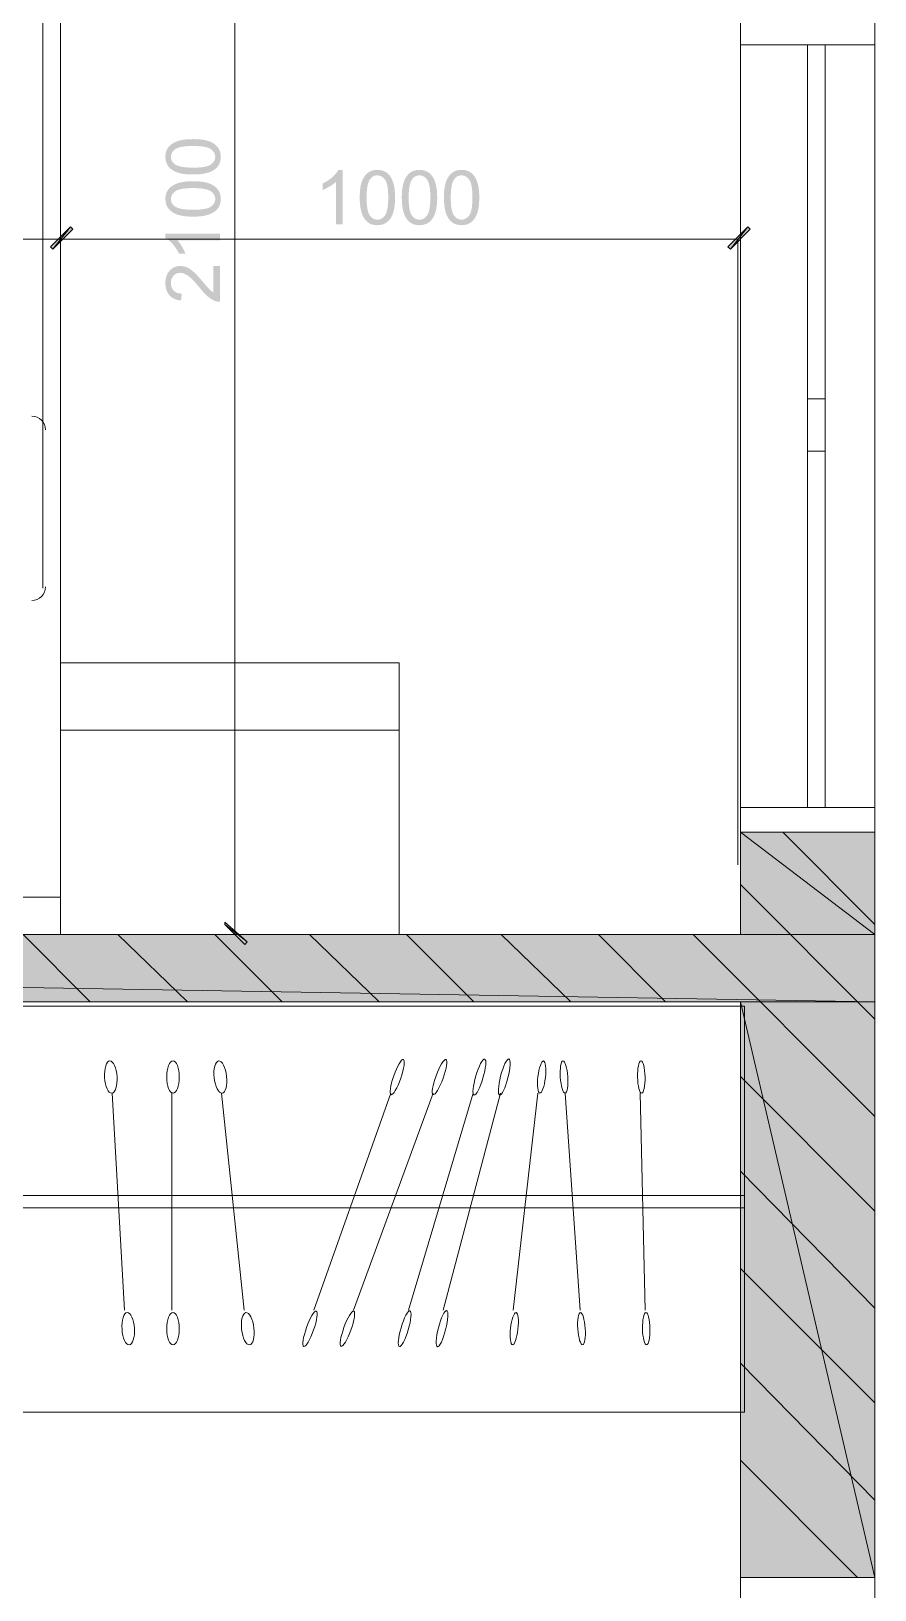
# Model space of a CAD drawing. Header units: inches. Extents: x 23 to 314, y 14 to 225.
# Drawn here: x 255.76 to 273.03, y 88.97 to 120.85 of the extents above; entities that cross this region are included whole.
import ezdxf

# ---------------------------------------------------------------- set-up
doc = ezdxf.new("R2010")
doc.units = ezdxf.units.IN
for name, color, linetype in [('BUYSER', 7, 'Continuous'), ('DIM', 7, 'Continuous'), ('KAHUYQNER', 7, 'Continuous'), ('walls', 7, 'Continuous'), ('windows', 7, 'Continuous')]:
    doc.layers.add(name, color=color, linetype=linetype)

msp = doc.modelspace()

# ---------------------------------------------------------------- hatches: boundary and pattern name
at = {"layer": 'BUYSER', "true_color": 0x939598, "transparency": 33554687}
for points in [[(273.026, 102.379), (270.274, 102.379), (270.274, 104.468), (273.026, 104.468)], [(273.026, 101.002), (191.222, 101.002), (191.222, 102.379), (273.026, 102.379)], [(273.026, 89.229), (270.274, 89.229), (270.274, 101.002), (273.026, 101.002)]]:
    msp.add_hatch(color=252, dxfattribs=at).paths.add_polyline_path(points, flags=0)
at = {"layer": 'DIM', "true_color": 0x6ec1dd, "transparency": 33554687}
h = msp.add_hatch(color=133, dxfattribs=at)
edge = h.paths.add_edge_path(flags=0)
edge.add_spline(control_points=[(259.075, 117.923), (259.01, 117.923), (258.95, 117.926), (258.898, 117.933), (258.845, 117.939), (258.798, 117.949), (258.758, 117.963), (258.679, 117.99), (258.617, 118.03), (258.573, 118.084), (258.53, 118.137), (258.508, 118.204), (258.508, 118.285), (258.508, 118.344), (258.52, 118.396), (258.544, 118.441), (258.568, 118.486), (258.602, 118.523), (258.647, 118.552), (258.692, 118.581), (258.747, 118.604), (258.812, 118.621), (258.877, 118.638), (258.965, 118.646), (259.075, 118.646), (259.206, 118.646), (259.311, 118.633), (259.39, 118.607), (259.469, 118.58), (259.53, 118.54), (259.574, 118.486), (259.619, 118.433), (259.641, 118.365), (259.641, 118.285), (259.641, 118.178), (259.602, 118.094), (259.526, 118.033), (259.433, 117.959), (259.282, 117.923), (259.075, 117.923)], knot_values=[0, 0, 0, 0, 1, 1, 1, 2, 2, 2, 3, 3, 3, 4, 4, 4, 5, 5, 5, 6, 6, 6, 7, 7, 7, 8, 8, 8, 9, 9, 9, 10, 10, 10, 11, 11, 11, 12, 12, 12, 13, 13, 13, 13], degree=3, periodic=1)
edge = h.paths.add_edge_path(flags=0)
edge.add_spline(control_points=[(259.075, 118.063), (259.256, 118.063), (259.377, 118.084), (259.437, 118.126), (259.498, 118.169), (259.529, 118.222), (259.529, 118.285), (259.529, 118.346), (259.498, 118.399), (259.437, 118.442), (259.377, 118.485), (259.256, 118.506), (259.075, 118.506), (258.892, 118.506), (258.771, 118.485), (258.711, 118.442), (258.651, 118.4), (258.621, 118.347), (258.621, 118.283), (258.621, 118.221), (258.647, 118.171), (258.7, 118.133), (258.768, 118.086), (258.892, 118.063), (259.075, 118.063)], knot_values=[0, 0, 0, 0, 1, 1, 1, 2, 2, 2, 3, 3, 3, 4, 4, 4, 5, 5, 5, 6, 6, 6, 7, 7, 7, 8, 8, 8, 8], degree=3, periodic=1)
h = msp.add_hatch(color=133, dxfattribs=at)
edge = h.paths.add_edge_path(flags=0)
edge.add_spline(control_points=[(262.136, 116.905), (262.136, 116.905), (262, 116.905), (262, 116.905), (262, 116.905), (262, 117.772), (262, 117.772), (261.968, 117.742), (261.925, 117.711), (261.871, 117.68), (261.818, 117.648), (261.77, 117.624), (261.727, 117.608), (261.727, 117.608), (261.727, 117.74), (261.727, 117.74), (261.803, 117.776), (261.87, 117.819), (261.927, 117.87), (261.983, 117.92), (262.024, 117.97), (262.048, 118.018), (262.048, 118.018), (262.136, 118.018), (262.136, 118.018), (262.136, 118.018), (262.136, 116.905), (262.136, 116.905)], knot_values=[0, 0, 0, 0, 1, 1, 1, 2, 2, 2, 3, 3, 3, 4, 4, 4, 5, 5, 5, 6, 6, 6, 7, 7, 7, 8, 8, 8, 9, 9, 9, 9], degree=3, periodic=1)
h = msp.add_hatch(color=133, dxfattribs=at)
edge = h.paths.add_edge_path(flags=0)
edge.add_spline(control_points=[(262.485, 117.452), (262.485, 117.517), (262.488, 117.576), (262.494, 117.629), (262.501, 117.682), (262.511, 117.728), (262.525, 117.768), (262.552, 117.848), (262.592, 117.909), (262.645, 117.953), (262.699, 117.997), (262.766, 118.018), (262.846, 118.018), (262.905, 118.018), (262.957, 118.006), (263.002, 117.982), (263.048, 117.959), (263.085, 117.924), (263.114, 117.879), (263.143, 117.834), (263.166, 117.779), (263.183, 117.714), (263.199, 117.649), (263.208, 117.562), (263.208, 117.452), (263.208, 117.32), (263.195, 117.215), (263.168, 117.136), (263.142, 117.057), (263.102, 116.996), (263.048, 116.952), (262.994, 116.908), (262.927, 116.886), (262.846, 116.886), (262.739, 116.886), (262.655, 116.924), (262.594, 117.001), (262.521, 117.093), (262.485, 117.244), (262.485, 117.452)], knot_values=[0, 0, 0, 0, 1, 1, 1, 2, 2, 2, 3, 3, 3, 4, 4, 4, 5, 5, 5, 6, 6, 6, 7, 7, 7, 8, 8, 8, 9, 9, 9, 10, 10, 10, 11, 11, 11, 12, 12, 12, 13, 13, 13, 13], degree=3, periodic=1)
edge = h.paths.add_edge_path(flags=0)
edge.add_spline(control_points=[(262.625, 117.452), (262.625, 117.271), (262.646, 117.15), (262.688, 117.089), (262.73, 117.028), (262.783, 116.998), (262.846, 116.998), (262.908, 116.998), (262.96, 117.028), (263.003, 117.089), (263.046, 117.15), (263.068, 117.271), (263.068, 117.452), (263.068, 117.634), (263.047, 117.756), (263.004, 117.816), (262.961, 117.876), (262.908, 117.906), (262.845, 117.906), (262.783, 117.906), (262.733, 117.879), (262.695, 117.826), (262.648, 117.759), (262.625, 117.634), (262.625, 117.452)], knot_values=[0, 0, 0, 0, 1, 1, 1, 2, 2, 2, 3, 3, 3, 4, 4, 4, 5, 5, 5, 6, 6, 6, 7, 7, 7, 8, 8, 8, 8], degree=3, periodic=1)
h = msp.add_hatch(color=133, dxfattribs=at)
edge = h.paths.add_edge_path(flags=0)
edge.add_spline(control_points=[(263.346, 117.452), (263.346, 117.517), (263.349, 117.576), (263.356, 117.629), (263.363, 117.682), (263.373, 117.728), (263.386, 117.768), (263.414, 117.848), (263.454, 117.909), (263.507, 117.953), (263.56, 117.997), (263.627, 118.018), (263.708, 118.018), (263.767, 118.018), (263.819, 118.006), (263.864, 117.982), (263.909, 117.959), (263.946, 117.924), (263.975, 117.879), (264.004, 117.834), (264.027, 117.779), (264.044, 117.714), (264.061, 117.649), (264.07, 117.562), (264.07, 117.452), (264.07, 117.32), (264.056, 117.215), (264.03, 117.136), (264.003, 117.057), (263.963, 116.996), (263.91, 116.952), (263.856, 116.908), (263.789, 116.886), (263.708, 116.886), (263.601, 116.886), (263.517, 116.924), (263.456, 117.001), (263.383, 117.093), (263.346, 117.244), (263.346, 117.452)], knot_values=[0, 0, 0, 0, 1, 1, 1, 2, 2, 2, 3, 3, 3, 4, 4, 4, 5, 5, 5, 6, 6, 6, 7, 7, 7, 8, 8, 8, 9, 9, 9, 10, 10, 10, 11, 11, 11, 12, 12, 12, 13, 13, 13, 13], degree=3, periodic=1)
edge = h.paths.add_edge_path(flags=0)
edge.add_spline(control_points=[(263.486, 117.452), (263.486, 117.271), (263.507, 117.15), (263.55, 117.089), (263.592, 117.028), (263.645, 116.998), (263.708, 116.998), (263.769, 116.998), (263.822, 117.028), (263.865, 117.089), (263.908, 117.15), (263.93, 117.271), (263.93, 117.452), (263.93, 117.634), (263.908, 117.756), (263.866, 117.816), (263.823, 117.876), (263.77, 117.906), (263.706, 117.906), (263.644, 117.906), (263.594, 117.879), (263.557, 117.826), (263.51, 117.759), (263.486, 117.634), (263.486, 117.452)], knot_values=[0, 0, 0, 0, 1, 1, 1, 2, 2, 2, 3, 3, 3, 4, 4, 4, 5, 5, 5, 6, 6, 6, 7, 7, 7, 8, 8, 8, 8], degree=3, periodic=1)
h = msp.add_hatch(color=133, dxfattribs=at)
edge = h.paths.add_edge_path(flags=0)
edge.add_spline(control_points=[(264.208, 117.452), (264.208, 117.517), (264.211, 117.576), (264.218, 117.629), (264.224, 117.682), (264.234, 117.728), (264.248, 117.768), (264.275, 117.848), (264.315, 117.909), (264.369, 117.953), (264.422, 117.997), (264.489, 118.018), (264.57, 118.018), (264.629, 118.018), (264.681, 118.006), (264.726, 117.982), (264.771, 117.959), (264.808, 117.924), (264.837, 117.879), (264.866, 117.834), (264.889, 117.779), (264.906, 117.714), (264.923, 117.649), (264.931, 117.562), (264.931, 117.452), (264.931, 117.32), (264.918, 117.215), (264.892, 117.136), (264.865, 117.057), (264.825, 116.996), (264.771, 116.952), (264.718, 116.908), (264.65, 116.886), (264.57, 116.886), (264.463, 116.886), (264.379, 116.924), (264.318, 117.001), (264.244, 117.093), (264.208, 117.244), (264.208, 117.452)], knot_values=[0, 0, 0, 0, 1, 1, 1, 2, 2, 2, 3, 3, 3, 4, 4, 4, 5, 5, 5, 6, 6, 6, 7, 7, 7, 8, 8, 8, 9, 9, 9, 10, 10, 10, 11, 11, 11, 12, 12, 12, 13, 13, 13, 13], degree=3, periodic=1)
edge = h.paths.add_edge_path(flags=0)
edge.add_spline(control_points=[(264.348, 117.452), (264.348, 117.271), (264.369, 117.15), (264.411, 117.089), (264.454, 117.028), (264.507, 116.998), (264.57, 116.998), (264.631, 116.998), (264.683, 117.028), (264.727, 117.089), (264.77, 117.15), (264.791, 117.271), (264.791, 117.452), (264.791, 117.634), (264.77, 117.756), (264.727, 117.816), (264.685, 117.876), (264.632, 117.906), (264.568, 117.906), (264.506, 117.906), (264.456, 117.879), (264.418, 117.826), (264.371, 117.759), (264.348, 117.634), (264.348, 117.452)], knot_values=[0, 0, 0, 0, 1, 1, 1, 2, 2, 2, 3, 3, 3, 4, 4, 4, 5, 5, 5, 6, 6, 6, 7, 7, 7, 8, 8, 8, 8], degree=3, periodic=1)
h = msp.add_hatch(color=133, dxfattribs=at)
edge = h.paths.add_edge_path(flags=0)
edge.add_spline(control_points=[(259.075, 117.061), (259.01, 117.061), (258.95, 117.065), (258.898, 117.071), (258.845, 117.078), (258.798, 117.088), (258.758, 117.101), (258.679, 117.129), (258.617, 117.169), (258.573, 117.222), (258.53, 117.275), (258.508, 117.342), (258.508, 117.423), (258.508, 117.482), (258.52, 117.534), (258.544, 117.579), (258.568, 117.624), (258.602, 117.661), (258.647, 117.69), (258.692, 117.719), (258.747, 117.742), (258.812, 117.759), (258.877, 117.776), (258.965, 117.785), (259.075, 117.785), (259.206, 117.785), (259.311, 117.771), (259.39, 117.745), (259.469, 117.718), (259.53, 117.678), (259.574, 117.625), (259.619, 117.571), (259.641, 117.504), (259.641, 117.423), (259.641, 117.316), (259.602, 117.232), (259.526, 117.171), (259.433, 117.098), (259.282, 117.061), (259.075, 117.061)], knot_values=[0, 0, 0, 0, 1, 1, 1, 2, 2, 2, 3, 3, 3, 4, 4, 4, 5, 5, 5, 6, 6, 6, 7, 7, 7, 8, 8, 8, 9, 9, 9, 10, 10, 10, 11, 11, 11, 12, 12, 12, 13, 13, 13, 13], degree=3, periodic=1)
edge = h.paths.add_edge_path(flags=0)
edge.add_spline(control_points=[(259.075, 117.201), (259.256, 117.201), (259.377, 117.222), (259.437, 117.265), (259.498, 117.307), (259.529, 117.36), (259.529, 117.423), (259.529, 117.484), (259.498, 117.537), (259.437, 117.58), (259.377, 117.623), (259.256, 117.645), (259.075, 117.645), (258.892, 117.645), (258.771, 117.623), (258.711, 117.581), (258.651, 117.538), (258.621, 117.485), (258.621, 117.421), (258.621, 117.359), (258.647, 117.309), (258.7, 117.272), (258.768, 117.225), (258.892, 117.201), (259.075, 117.201)], knot_values=[0, 0, 0, 0, 1, 1, 1, 2, 2, 2, 3, 3, 3, 4, 4, 4, 5, 5, 5, 6, 6, 6, 7, 7, 7, 8, 8, 8, 8], degree=3, periodic=1)
for points in [[(256.564, 116.854), (256.615, 116.803), (256.207, 116.395), (256.156, 116.446)], [(256.207, 116.395), (256.156, 116.446), (256.564, 116.854), (256.615, 116.803)], [(270.427, 116.854), (270.478, 116.803), (270.07, 116.395), (270.019, 116.446)], [(260.182, 102.226), (260.131, 102.175), (259.724, 102.582), (259.724, 102.633)]]:
    msp.add_hatch(color=133, dxfattribs=at).paths.add_polyline_path(points, flags=0)
h = msp.add_hatch(color=133, dxfattribs=at)
edge = h.paths.add_edge_path(flags=0)
edge.add_spline(control_points=[(259.622, 116.713), (259.622, 116.713), (259.622, 116.576), (259.622, 116.576), (259.622, 116.576), (258.754, 116.576), (258.754, 116.576), (258.784, 116.545), (258.815, 116.502), (258.846, 116.448), (258.878, 116.394), (258.902, 116.346), (258.918, 116.304), (258.918, 116.304), (258.786, 116.304), (258.786, 116.304), (258.75, 116.38), (258.707, 116.447), (258.656, 116.503), (258.606, 116.56), (258.556, 116.601), (258.508, 116.625), (258.508, 116.625), (258.508, 116.713), (258.508, 116.713), (258.508, 116.713), (259.622, 116.713), (259.622, 116.713)], knot_values=[0, 0, 0, 0, 1, 1, 1, 2, 2, 2, 3, 3, 3, 4, 4, 4, 5, 5, 5, 6, 6, 6, 7, 7, 7, 8, 8, 8, 9, 9, 9, 9], degree=3, periodic=1)
h = msp.add_hatch(color=133, dxfattribs=at)
edge = h.paths.add_edge_path(flags=0)
edge.add_spline(control_points=[(259.491, 116.052), (259.491, 116.052), (259.622, 116.052), (259.622, 116.052), (259.622, 116.052), (259.622, 115.32), (259.622, 115.32), (259.603, 115.32), (259.586, 115.321), (259.573, 115.323), (259.56, 115.325), (259.544, 115.33), (259.527, 115.336), (259.477, 115.355), (259.427, 115.384), (259.378, 115.426), (259.329, 115.468), (259.274, 115.527), (259.212, 115.604), (259.114, 115.724), (259.036, 115.805), (258.978, 115.848), (258.92, 115.891), (258.865, 115.912), (258.813, 115.912), (258.759, 115.912), (258.713, 115.893), (258.676, 115.854), (258.639, 115.816), (258.621, 115.765), (258.621, 115.703), (258.621, 115.639), (258.64, 115.586), (258.68, 115.546), (258.72, 115.506), (258.774, 115.486), (258.843, 115.486), (258.843, 115.486), (258.829, 115.346), (258.829, 115.346), (258.724, 115.355), (258.644, 115.391), (258.59, 115.454), (258.535, 115.517), (258.508, 115.601), (258.508, 115.706), (258.508, 115.812), (258.537, 115.896), (258.596, 115.958), (258.655, 116.021), (258.729, 116.052), (258.816, 116.052), (258.859, 116.052), (258.902, 116.043), (258.945, 116.025), (258.987, 116.007), (259.033, 115.977), (259.081, 115.935), (259.13, 115.892), (259.195, 115.822), (259.277, 115.725), (259.346, 115.642), (259.392, 115.589), (259.417, 115.567), (259.441, 115.545), (259.466, 115.526), (259.491, 115.51), (259.491, 115.51), (259.491, 116.052), (259.491, 116.052)], knot_values=[0, 0, 0, 0, 1, 1, 1, 2, 2, 2, 3, 3, 3, 4, 4, 4, 5, 5, 5, 6, 6, 6, 7, 7, 7, 8, 8, 8, 9, 9, 9, 10, 10, 10, 11, 11, 11, 12, 12, 12, 13, 13, 13, 14, 14, 14, 15, 15, 15, 16, 16, 16, 17, 17, 17, 18, 18, 18, 19, 19, 19, 20, 20, 20, 21, 21, 21, 22, 22, 22, 23, 23, 23, 23], degree=3, periodic=1)

# ---------------------------------------------------------------- linework, layer by layer
at = {"layer": 'BUYSER', "color": 252, "linetype": 'Continuous', "lineweight": 5, "true_color": 0x939598}
for points in [[(273.026, 102.379), (273.026, 104.468), (270.274, 104.468)], [(273.026, 102.379), (270.274, 102.379), (270.274, 104.468)], [(270.274, 104.468), (273.026, 102.379)], [(273.026, 101.002), (273.026, 102.379), (191.222, 102.379)], [(273.026, 101.002), (191.222, 101.002), (191.222, 102.379)], [(191.222, 102.379), (273.026, 101.002)], [(273.026, 89.229), (273.026, 101.002), (270.274, 101.002)], [(273.026, 89.229), (270.274, 89.229), (270.274, 101.002)], [(270.274, 101.002), (273.026, 89.229)]]:
    msp.add_lwpolyline(points, dxfattribs=at)
at = {"layer": 'BUYSER', "color": 251, "linetype": 'Continuous', "lineweight": 5, "true_color": 0x636466}
for points in [[(273.026, 102.582), (271.141, 104.468)], [(273.026, 100.646), (270.274, 103.398)], [(256.971, 101.002), (255.595, 102.379)], [(258.959, 101.002), (257.532, 102.379)], [(260.896, 101.002), (259.52, 102.379)], [(262.884, 101.002), (261.457, 102.379)], [(264.82, 101.002), (263.444, 102.379)], [(266.808, 101.002), (265.381, 102.379)], [(268.745, 101.002), (267.369, 102.379)], [(273.026, 98.658), (269.306, 102.379)], [(273.026, 96.721), (270.274, 99.473)], [(273.026, 94.733), (270.274, 97.537)], [(273.026, 92.796), (270.274, 95.549)], [(273.026, 90.809), (270.274, 93.612)], [(272.67, 89.229), (270.274, 91.624)]]:
    msp.add_lwpolyline(points, dxfattribs=at)
at = {"layer": 'DIM', "color": 133, "linetype": 'Continuous', "lineweight": 5, "true_color": 0x6ec1dd}
for points in [[(257.787, 131.532), (259.928, 131.532), (259.928, 102.379)], [(256.564, 116.854), (256.156, 116.446), (256.207, 116.395)], [(256.207, 116.395), (256.156, 116.446), (256.564, 116.854)], [(256.564, 116.854), (256.615, 116.803), (256.207, 116.395)], [(256.207, 116.395), (256.564, 116.854)], [(256.207, 116.395), (256.615, 116.803), (256.564, 116.854)], [(256.564, 116.854), (256.207, 116.395)], [(270.427, 116.854), (270.019, 116.446), (270.07, 116.395)], [(270.427, 116.854), (270.478, 116.803), (270.07, 116.395)], [(270.07, 116.395), (270.427, 116.854)], [(256.36, 103.806), (256.36, 116.599), (231.436, 116.599)], [(256.36, 103.806), (256.36, 116.599)], [(270.223, 103.806), (270.223, 116.599), (256.36, 116.599)], [(257.787, 102.379), (259.928, 102.379)], [(260.182, 102.226), (259.724, 102.633), (259.724, 102.582)], [(260.182, 102.226), (260.131, 102.175), (259.724, 102.582)], [(259.724, 102.582), (260.182, 102.226)]]:
    msp.add_lwpolyline(points, dxfattribs=at)
at = {"layer": 'KAHUYQNER', "color": 8, "linetype": 'Continuous', "lineweight": 5, "true_color": 0x767676}
for points in [[(256.36, 131.532), (256.36, 102.379)], [(256.003, 109.463), (256.003, 131.074)], [(256.36, 107.934), (256.36, 102.379)], [(263.291, 107.934), (256.36, 107.934)], [(263.291, 102.379), (263.291, 107.934)], [(263.291, 106.558), (256.36, 106.558)], [(256.36, 103.143), (231.436, 103.143)], [(256.36, 102.379), (231.436, 102.379)], [(256.36, 102.379), (263.291, 102.379)], [(257.671, 94.696), (257.416, 99.131)], [(258.639, 94.696), (258.639, 99.131)], [(260.117, 94.696), (259.659, 99.131)], [(261.544, 94.696), (263.124, 99.131)], [(262.36, 94.696), (263.991, 99.131)], [(263.481, 94.696), (264.806, 99.131)], [(264.195, 94.696), (265.367, 99.131)], [(266.131, 99.131), (265.622, 94.696)], [(266.692, 99.131), (266.998, 94.696)], [(268.221, 99.131), (268.323, 94.696)], [(270.362, 97.041), (235.239, 97.041)], [(270.362, 96.786), (235.239, 96.786)]]:
    msp.add_lwpolyline(points, dxfattribs=at)
msp.add_lwpolyline([(235.239, 92.607), (270.362, 92.607), (270.362, 100.915), (235.239, 100.915), (235.239, 92.607)], close=True, dxfattribs=at)
for points in [[(256.054, 112.7), (256.054, 112.854), (255.928, 112.98), (255.774, 112.98)], [(255.774, 109.208), (255.928, 109.208), (256.054, 109.334), (256.054, 109.489)]]:
    msp.add_open_spline(points, degree=3, dxfattribs=at)
for points in [[(257.411, 99.131), (257.481, 99.136), (257.529, 99.287), (257.518, 99.47), (257.506, 99.653), (257.44, 99.797), (257.37, 99.793), (257.3, 99.788), (257.252, 99.637), (257.263, 99.454), (257.275, 99.271), (257.341, 99.127), (257.411, 99.131)], [(258.665, 99.131), (258.735, 99.131), (258.792, 99.279), (258.792, 99.462), (258.792, 99.645), (258.735, 99.793), (258.665, 99.793), (258.594, 99.793), (258.537, 99.645), (258.537, 99.462), (258.537, 99.279), (258.594, 99.131), (258.665, 99.131)], [(259.669, 99.133), (259.739, 99.14), (259.78, 99.294), (259.76, 99.476), (259.74, 99.658), (259.667, 99.799), (259.597, 99.791), (259.527, 99.784), (259.486, 99.63), (259.506, 99.448), (259.526, 99.266), (259.599, 99.125), (259.669, 99.133)], [(263.125, 99.101), (263.165, 99.087), (263.254, 99.237), (263.324, 99.437), (263.394, 99.636), (263.418, 99.809), (263.378, 99.823), (263.339, 99.837), (263.25, 99.687), (263.18, 99.487), (263.11, 99.288), (263.085, 99.115), (263.125, 99.101)], [(263.987, 99.103), (264.027, 99.088), (264.118, 99.237), (264.19, 99.436), (264.262, 99.634), (264.289, 99.807), (264.249, 99.821), (264.21, 99.836), (264.119, 99.687), (264.046, 99.488), (263.974, 99.29), (263.948, 99.117), (263.987, 99.103)], [(264.825, 99.095), (264.866, 99.083), (264.947, 99.238), (265.007, 99.44), (265.067, 99.643), (265.083, 99.817), (265.042, 99.829), (265.002, 99.841), (264.92, 99.686), (264.86, 99.484), (264.8, 99.281), (264.785, 99.107), (264.825, 99.095)], [(265.349, 99.092), (265.39, 99.081), (265.465, 99.239), (265.518, 99.443), (265.57, 99.648), (265.579, 99.822), (265.538, 99.832), (265.497, 99.843), (265.421, 99.685), (265.369, 99.481), (265.317, 99.276), (265.308, 99.102), (265.349, 99.092)], [(266.17, 99.133), (266.212, 99.128), (266.263, 99.272), (266.284, 99.453), (266.305, 99.635), (266.288, 99.786), (266.246, 99.791), (266.204, 99.796), (266.153, 99.652), (266.132, 99.471), (266.111, 99.289), (266.128, 99.138), (266.17, 99.133)], [(266.689, 99.131), (266.732, 99.134), (266.756, 99.285), (266.743, 99.467), (266.73, 99.65), (266.686, 99.795), (266.644, 99.793), (266.602, 99.79), (266.578, 99.639), (266.59, 99.457), (266.603, 99.274), (266.647, 99.129), (266.689, 99.131)], [(268.254, 99.131), (268.296, 99.132), (268.327, 99.281), (268.323, 99.464), (268.319, 99.647), (268.282, 99.794), (268.24, 99.793), (268.198, 99.792), (268.166, 99.643), (268.17, 99.46), (268.174, 99.277), (268.211, 99.13), (268.254, 99.131)], [(261.341, 93.954), (261.381, 93.94), (261.47, 94.09), (261.54, 94.289), (261.61, 94.488), (261.634, 94.661), (261.595, 94.675), (261.555, 94.689), (261.466, 94.539), (261.396, 94.34), (261.326, 94.14), (261.301, 93.968), (261.341, 93.954)], [(262.101, 93.955), (262.141, 93.941), (262.232, 94.09), (262.304, 94.288), (262.377, 94.486), (262.403, 94.659), (262.363, 94.673), (262.324, 94.688), (262.233, 94.539), (262.161, 94.34), (262.088, 94.142), (262.062, 93.97), (262.101, 93.955)], [(263.296, 93.948), (263.337, 93.936), (263.418, 94.09), (263.478, 94.292), (263.538, 94.495), (263.554, 94.669), (263.513, 94.681), (263.473, 94.693), (263.391, 94.538), (263.331, 94.336), (263.271, 94.133), (263.256, 93.96), (263.296, 93.948)], [(264.075, 93.944), (264.116, 93.933), (264.191, 94.091), (264.243, 94.295), (264.295, 94.5), (264.305, 94.674), (264.264, 94.685), (264.223, 94.695), (264.147, 94.538), (264.095, 94.333), (264.043, 94.128), (264.034, 93.954), (264.075, 93.944)], [(257.768, 93.984), (257.838, 93.988), (257.886, 94.139), (257.874, 94.322), (257.863, 94.505), (257.797, 94.649), (257.727, 94.645), (257.656, 94.64), (257.609, 94.489), (257.62, 94.306), (257.631, 94.124), (257.697, 93.979), (257.768, 93.984)], [(258.665, 93.983), (258.735, 93.983), (258.792, 94.131), (258.792, 94.314), (258.792, 94.497), (258.735, 94.645), (258.665, 94.645), (258.594, 94.645), (258.537, 94.497), (258.537, 94.314), (258.537, 94.131), (258.594, 93.983), (258.665, 93.983)], [(260.23, 93.985), (260.3, 93.993), (260.34, 94.146), (260.32, 94.328), (260.3, 94.51), (260.227, 94.651), (260.157, 94.643), (260.087, 94.636), (260.047, 94.482), (260.067, 94.3), (260.087, 94.118), (260.16, 93.977), (260.23, 93.985)], [(265.61, 93.985), (265.652, 93.98), (265.702, 94.124), (265.723, 94.306), (265.744, 94.487), (265.727, 94.639), (265.685, 94.643), (265.643, 94.648), (265.592, 94.505), (265.571, 94.323), (265.551, 94.141), (265.568, 93.99), (265.61, 93.985)], [(267.046, 93.984), (267.088, 93.987), (267.112, 94.137), (267.1, 94.319), (267.087, 94.502), (267.043, 94.648), (267.001, 94.645), (266.959, 94.642), (266.935, 94.491), (266.947, 94.309), (266.96, 94.126), (267.004, 93.981), (267.046, 93.984)], [(268.355, 93.983), (268.398, 93.984), (268.429, 94.133), (268.425, 94.316), (268.421, 94.499), (268.384, 94.646), (268.342, 94.645), (268.3, 94.645), (268.268, 94.496), (268.272, 94.313), (268.276, 94.13), (268.313, 93.982), (268.355, 93.983)]]:
    msp.add_open_spline(points, degree=3, knots=[0, 0, 0, 0, 1, 1, 1, 2, 2, 2, 3, 3, 3, 4, 4, 4, 4], dxfattribs=at)
at = {"layer": 'walls', "color": 18, "linetype": 'Continuous', "lineweight": 5, "true_color": 0x000000}
msp.add_lwpolyline([(270.274, 89.229), (273.026, 89.229), (273.026, 104.468), (270.274, 104.468), (270.274, 102.379), (192.598, 102.379), (192.598, 112.776), (191.222, 112.776), (191.222, 100.34), (192.598, 100.34), (192.598, 101.002), (270.274, 101.002), (270.274, 89.229)], close=True, dxfattribs=at)
at = {"layer": 'windows', "color": 18, "linetype": 'Continuous', "lineweight": 5, "true_color": 0x000000}
for points in [[(270.274, 121.135), (270.274, 104.468)], [(273.026, 121.135), (273.026, 104.468)], [(270.274, 120.574), (273.026, 120.574)], [(271.65, 120.574), (271.65, 113.337)], [(272.007, 113.337), (272.007, 120.574)], [(272.007, 113.337), (271.65, 113.337)], [(271.65, 113.337), (271.65, 112.776)], [(272.007, 112.776), (272.007, 113.337)], [(271.65, 112.776), (271.65, 112.266)], [(272.007, 112.266), (272.007, 112.776)], [(271.65, 112.266), (272.007, 112.266)], [(271.65, 112.266), (271.65, 104.978)], [(272.007, 104.978), (272.007, 112.266)], [(273.026, 104.978), (270.274, 104.978)], [(270.274, 104.468), (271.65, 104.468)], [(271.65, 104.468), (272.007, 104.468)], [(271.65, 104.468), (272.007, 104.468)], [(272.007, 104.468), (273.026, 104.468)], [(270.274, 89.229), (270.274, 72.562)], [(270.274, 89.229), (271.65, 89.229)], [(271.65, 89.229), (272.007, 89.229)], [(271.65, 89.229), (272.007, 89.229)], [(272.007, 89.229), (273.026, 89.229)], [(273.026, 89.229), (273.026, 72.562)]]:
    msp.add_lwpolyline(points, dxfattribs=at)

doc.saveas('drawing.dxf')
